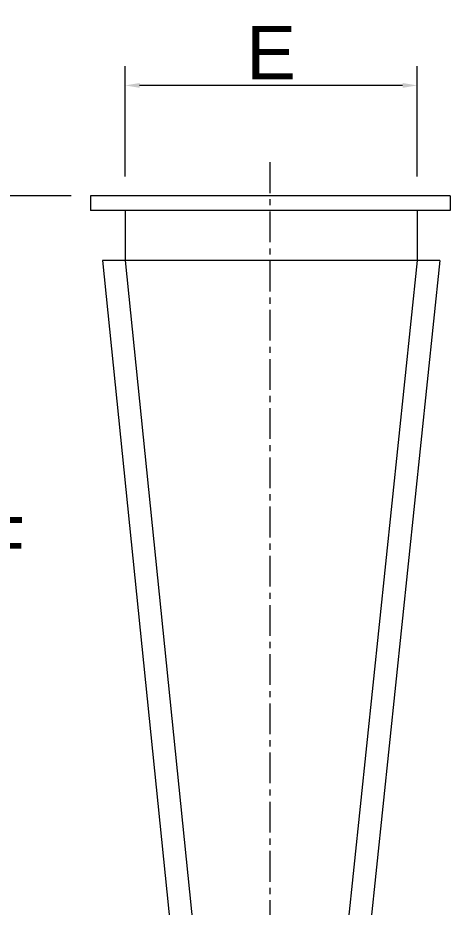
# Model space of a CAD drawing. Header units: millimetres. Extents: x 2 to 805233, y 2 to 613512.
# Drawn here: x 601863 to 635899, y 368332 to 438323 of the extents above; entities that cross this region are included whole.
import ezdxf

# ---------------------------------------------------------------- set-up
doc = ezdxf.new("R2010")
doc.units = ezdxf.units.MM
doc.header["$LTSCALE"] = 25.4
doc.linetypes.add('CENTER', pattern=[50.8, 31.75, -6.35, 6.35, -6.35])
doc.layers.get('Defpoints').update_dxf_attribs({"lineweight": 5})
doc.layers.add('CAXA1', color=5, linetype='CENTER', lineweight=5)
doc.styles.add('Roman', font='arial.ttf')
doc.styles.get("Standard").update_dxf_attribs({"font": 'arial.ttf'})
doc.dimstyles.new('ISO-25', dxfattribs={"dimscale": 30, "dimtxt": 38.1, "dimasz": 38.1, "dimexe": 50.8, "dimexo": 50.8, "dimgap": 15.875, "dimtad": 1, "dimtih": 1, "dimtoh": 1, "dimdec": 1, "dimlfac": 0.03937, "dimdsep": 46, "dimtxsty": 'Standard', "dimcen": 63.5, "dimclrd": 7, "dimclre": 7, "dimclrt": 7, "dimadec": 0, "dimazin": 0, "dimtfac": 1, "dimtdec": 1, "dimtmove": 0, "dimatfit": 3, "dimfxl": 25.4, "dimlwd": 5, "dimlwe": 5, "dimarcsym": 0})

# ---------------------------------------------------------------- blocks, each defined once
blk = doc.blocks.new('*D10')
at = {"color": 7, "linetype": 'Continuous', "lineweight": 5, "transparency": 16777216}
for p, q in [((610309, 425838), (610309, 434525)), ((633293, 425838), (633293, 434525)), ((632150, 433001), (611452, 433001))]:
    blk.add_line(p, q, dxfattribs=at)
at = {"color": 7, "transparency": 16777216}
for points in [[(611452, 433192), (611452, 432811), (610309, 433001)], [(632150, 433192), (632150, 432811), (633293, 433001)]]:
    blk.add_solid(points, dxfattribs=at)
at = {"layer": 'Defpoints', "color": 0, "transparency": 16777216}
for p in [(610309, 433001), (610309, 424314), (633293, 424314)]:
    blk.add_point(p, dxfattribs=at)
at = {"color": 7, "lineweight": 5, "transparency": 16777216, "insert": (621801, 435573), "char_height": 4191, "attachment_point": 5, "style": 'Roman'}
blk.add_mtext('E', dxfattribs=at)
blk = doc.blocks.new('*D11')
at = {"color": 7, "linetype": 'Continuous', "lineweight": 5, "transparency": 16777216}
for p, q in [((606054, 424314), (599121, 424314)), ((600645, 423171), (600645, 399502)), ((600645, 359417), (600645, 394359)), ((612658, 358274), (599121, 358274))]:
    blk.add_line(p, q, dxfattribs=at)
at = {"color": 7, "transparency": 16777216}
for points in [[(600455, 423171), (600836, 423171), (600645, 424314)], [(600455, 359417), (600836, 359417), (600645, 358274)]]:
    blk.add_solid(points, dxfattribs=at)
at = {"layer": 'Defpoints', "color": 0, "transparency": 16777216}
for p in [(607578, 424314), (600645, 358274), (614182, 358274)]:
    blk.add_point(p, dxfattribs=at)
at = {"color": 7, "lineweight": 5, "transparency": 16777216, "insert": (600645, 396931), "char_height": 4191, "attachment_point": 5, "style": 'Roman'}
blk.add_mtext('F', dxfattribs=at)

msp = doc.modelspace()

# ---------------------------------------------------------------- linework, layer by layer
at = {"color": 7, "lineweight": 5}
for p, q in [((635899.45, 424313.99), (607578.45, 424313.99)), ((607578.45, 424313.99), (607578.45, 423145.59)), ((635899.45, 424313.99), (635899.45, 423145.59)), ((635899.45, 423145.59), (607578.45, 423145.59)), ((610308.95, 423145.59), (610308.95, 419233.99)), ((633293.32, 423145.59), (633293.32, 419233.99)), ((635081, 419233.99), (608521.67, 419233.99)), ((608521.67, 419233.99), (614236.67, 363353.99)), ((610308.95, 419233.99), (616023.95, 363353.99)), ((633293.32, 419233.99), (627453.95, 363353.99)), ((635081, 419233.99), (629241.63, 363353.99))]:
    msp.add_line(p, q, dxfattribs=at)
at = {"layer": 'CAXA1', "linetype": 'CENTER', "lineweight": 5, "ltscale": 3}
msp.add_line((621738.95, 350984.19), (621738.95, 427254.68), dxfattribs=at)

# ---------------------------------------------------------------- dimensions: what is measured, and where the dimension line sits
at = {"color": 7, "lineweight": 5}
for base, p1, p2, angle, text, picture, middle in [((610308.95, 433001.1), (633293.33, 424313.99), (610308.95, 424313.99), 180, 'E', '*D10', (621801.14, 433001.1)), ((600645.3, 358273.99), (607578.45, 424313.99), (614182.45, 358273.99), 90, 'F', '*D11', (600645.3, 396930.55))]:
    dim = msp.add_linear_dim(base=base, p1=p1, p2=p2, angle=angle, text=text, dimstyle='ISO-25', override={"dimscale": 30, "dimtxt": 139.7, "dimpost": '\\X', "dimtxsty": 'Roman', "dimtmove": 1}, dxfattribs=at)
    dim.commit()
    dim.dimension.update_dxf_attribs({"geometry": picture, "text_midpoint": middle, "dimtype": 160})

doc.saveas('drawing.dxf')
